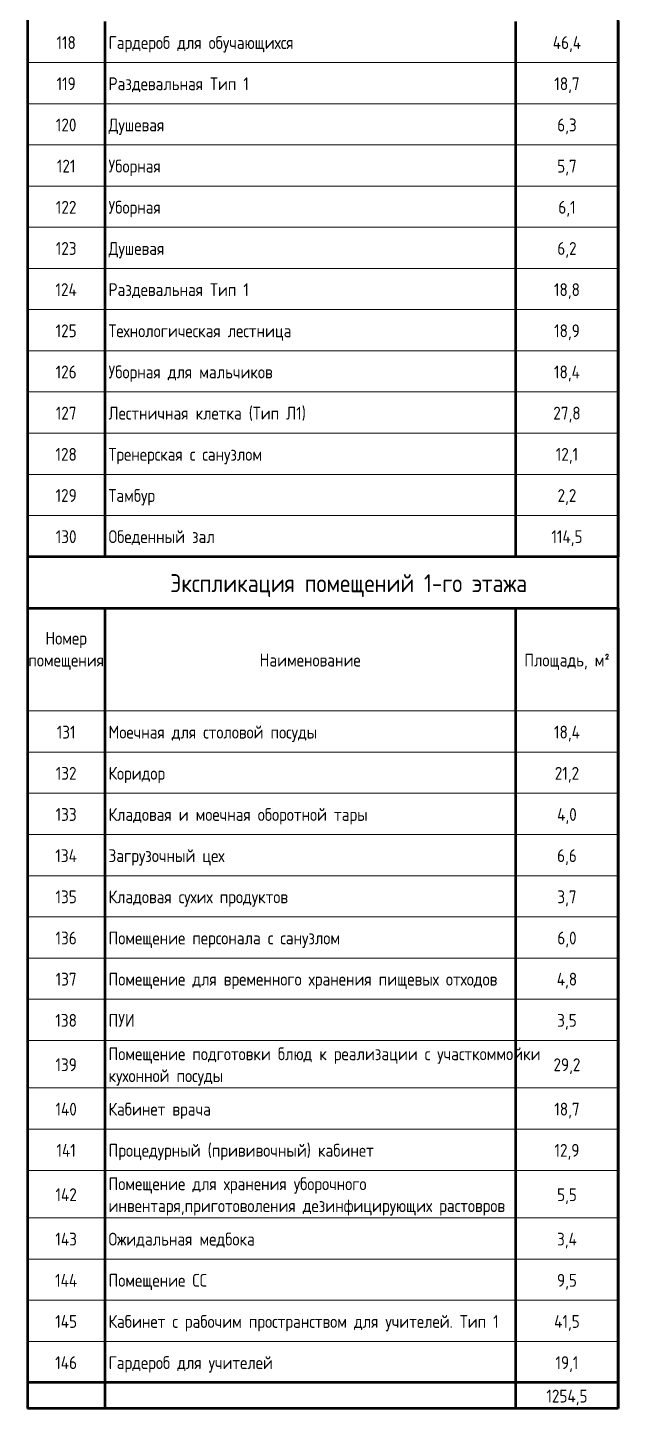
# Model space of a CAD drawing. Header units: millimetres. Extents: x -33838 to 476301, y -41806 to 120107.
# Drawn here: x 57401 to 68941, y -2824 to 24065 of the extents above; entities that cross this region are included whole.
import ezdxf

# ---------------------------------------------------------------- set-up
doc = ezdxf.new("R2010")
doc.units = ezdxf.units.MM
doc.layers.add('Аннотация', color=7, linetype='Continuous', lineweight=9)
doc.layers.add('Графика', color=7, linetype='Continuous', lineweight=20)
doc.layers.add('Линии', color=7, linetype='Continuous', lineweight=9, true_color=0x00a600)
doc.styles.add('GOST Common_2', font='GOST Common_0.ttf', dxfattribs={"width": 0.9, "height": 250})
doc.styles.add('GOST Common_8', font='GOST Common_0.ttf', dxfattribs={"width": 0.9, "height": 3.5})
doc.styles.add('GOST Common_9', font='GOST Common_0.ttf', dxfattribs={"width": 0.9, "height": 2.5})

msp = doc.modelspace()

# ---------------------------------------------------------------- linework, layer by layer
at = {"layer": 'Линии', "color": 7, "lineweight": 50}
for p, q in [((68900.95134, -2824.01324), (68900.95134, 40821.93197)), ((57400.95134, 39821.93197), (57400.95134, 13762.11002)), ((58900.95134, 24186.0388), (58900.95134, 23384.19812)), ((66900.95134, 24186.0388), (66900.95134, 23384.19812)), ((68900.95134, 24186.0388), (68900.95134, 23384.19812)), ((58900.95134, 23384.19812), (58900.95134, 22582.35745)), ((66900.95134, 23384.19812), (66900.95134, 22582.35745)), ((68900.95134, 23384.19812), (68900.95134, 22582.35745)), ((58900.95134, 22582.35745), (58900.95134, 21780.51677)), ((66900.95134, 22582.35745), (66900.95134, 21780.51677)), ((68900.95134, 22582.35745), (68900.95134, 21780.51677)), ((58900.95134, 21780.51677), (58900.95134, 20978.6761)), ((66900.95134, 21780.51677), (66900.95134, 20978.6761)), ((68900.95134, 21780.51677), (68900.95134, 20978.6761)), ((58900.95134, 20978.6761), (58900.95134, 20176.83542)), ((66900.95134, 20978.6761), (66900.95134, 20176.83542)), ((68900.95134, 20978.6761), (68900.95134, 20176.83542)), ((58900.95134, 20176.83542), (58900.95134, 19374.99475)), ((66900.95134, 20176.83542), (66900.95134, 19374.99475)), ((68900.95134, 20176.83542), (68900.95134, 19374.99475)), ((58900.95134, 19374.99475), (58900.95134, 18573.15407)), ((66900.95134, 19374.99475), (66900.95134, 18573.15407)), ((68900.95134, 19374.99475), (68900.95134, 18573.15407)), ((58900.95134, 18573.15407), (58900.95134, 17771.3134)), ((66900.95134, 18573.15407), (66900.95134, 17771.3134)), ((68900.95134, 18573.15407), (68900.95134, 17771.3134)), ((58900.95134, 17771.3134), (58900.95134, 16969.47272)), ((66900.95134, 17771.3134), (66900.95134, 16969.47272)), ((68900.95134, 17771.3134), (68900.95134, 16969.47272)), ((58900.95134, 16969.47272), (58900.95134, 16167.63205)), ((66900.95134, 16969.47272), (66900.95134, 16167.63205)), ((68900.95134, 16969.47272), (68900.95134, 16167.63205)), ((58900.95134, 16167.63205), (58900.95134, 15365.79137)), ((66900.95134, 16167.63205), (66900.95134, 15365.79137)), ((68900.95134, 16167.63205), (68900.95134, 15365.79137)), ((58900.95134, 15365.79137), (58900.95134, 14563.95069)), ((66900.95134, 15365.79137), (66900.95134, 14563.95069)), ((68900.95134, 15365.79137), (68900.95134, 14563.95069)), ((58900.95134, 14563.95069), (58900.95134, 13762.11002)), ((66900.95134, 14563.95069), (66900.95134, 13762.11002)), ((68900.95134, 14563.95069), (68900.95134, 13762.11002)), ((68900.95134, 13762.11002), (57400.95134, 13762.11002)), ((57400.95134, 13762.11002), (57400.95134, 12762.11002)), ((68900.95134, 13762.11002), (57400.95134, 13762.11002)), ((57400.95134, 12762.11002), (57400.95134, -2824.01324)), ((57400.95134, 12762.11002), (68900.95134, 12762.11002)), ((58900.95134, 12762.11002), (58900.95134, 10757.50833)), ((66900.95134, 12762.11002), (66900.95134, 10757.50833)), ((68900.95134, 12762.11002), (68900.95134, 10757.50833)), ((58900.95134, 10757.50833), (58900.95134, 9955.66765)), ((66900.95134, 10757.50833), (66900.95134, 9955.66765)), ((68900.95134, 10757.50833), (68900.95134, 9955.66765)), ((58900.95134, 9955.66765), (58900.95134, 9153.82698)), ((66900.95134, 9955.66765), (66900.95134, 9153.82698)), ((68900.95134, 9955.66765), (68900.95134, 9153.82698)), ((58900.95134, 9153.82698), (58900.95134, 8351.9863)), ((66900.95134, 9153.82698), (66900.95134, 8351.9863)), ((68900.95134, 9153.82698), (68900.95134, 8351.9863)), ((58900.95134, 8351.9863), (58900.95134, 7550.14563)), ((66900.95134, 8351.9863), (66900.95134, 7550.14563)), ((68900.95134, 8351.9863), (68900.95134, 7550.14563)), ((58900.95134, 7550.14563), (58900.95134, 6748.30495)), ((66900.95134, 7550.14563), (66900.95134, 6748.30495)), ((68900.95134, 7550.14563), (68900.95134, 6748.30495)), ((58900.95134, 6748.30495), (58900.95134, 5946.46428)), ((66900.95134, 6748.30495), (66900.95134, 5946.46428)), ((68900.95134, 6748.30495), (68900.95134, 5946.46428)), ((58900.95134, 5946.46428), (58900.95134, 5144.6236)), ((66900.95134, 5946.46428), (66900.95134, 5144.6236)), ((68900.95134, 5946.46428), (68900.95134, 5144.6236)), ((58900.95134, 5144.6236), (58900.95134, 4342.78293)), ((66900.95134, 5144.6236), (66900.95134, 4342.78293)), ((68900.95134, 5144.6236), (68900.95134, 4342.78293)), ((58900.95134, 4342.78293), (58900.95134, 3415.48208)), ((66900.95134, 4342.78293), (66900.95134, 3415.48208)), ((68900.95134, 4342.78293), (68900.95134, 3415.48208)), ((58900.95134, 3415.48208), (58900.95134, 2613.64141)), ((66900.95134, 3415.48208), (66900.95134, 2613.64141)), ((68900.95134, 3415.48208), (68900.95134, 2613.64141)), ((58900.95134, 2613.64141), (58900.95134, 1811.80073)), ((66900.95134, 2613.64141), (66900.95134, 1811.80073)), ((68900.95134, 2613.64141), (68900.95134, 1811.80073)), ((58900.95134, 1811.80073), (58900.95134, 884.49989)), ((66900.95134, 1811.80073), (66900.95134, 884.49989)), ((68900.95134, 1811.80073), (68900.95134, 884.49989)), ((58900.95134, 884.49989), (58900.95134, 82.65921)), ((66900.95134, 884.49989), (66900.95134, 82.65921)), ((68900.95134, 884.49989), (68900.95134, 82.65921)), ((58900.95134, 82.65921), (58900.95134, -719.18146)), ((66900.95134, 82.65921), (66900.95134, -719.18146)), ((68900.95134, 82.65921), (68900.95134, -719.18146)), ((58900.95134, -719.18146), (58900.95134, -1521.02214)), ((66900.95134, -719.18146), (66900.95134, -1521.02214)), ((68900.95134, -719.18146), (68900.95134, -1521.02214)), ((58900.95134, -1521.02214), (58900.95134, -2322.86281)), ((66900.95134, -1521.02214), (66900.95134, -2322.86281)), ((68900.95134, -1521.02214), (68900.95134, -2322.86281)), ((58900.95134, -2322.86281), (57400.95134, -2322.86281)), ((66900.95134, -2322.86281), (58900.95134, -2322.86281)), ((58900.95134, -2322.86281), (58900.95134, -2824.01324)), ((68900.95134, -2322.86281), (66900.95134, -2322.86281)), ((66900.95134, -2322.86281), (66900.95134, -2824.01324)), ((68900.95134, -2322.86281), (68900.95134, -2824.01324)), ((68900.95134, -2824.01324), (57400.95134, -2824.01324))]:
    msp.add_line(p, q, dxfattribs=at)
at = {"layer": 'Линии', "color": 7, "lineweight": 20}
for p, q in [((58900.95134, 23384.19812), (57400.95134, 23384.19812)), ((66900.95134, 23384.19812), (58900.95134, 23384.19812)), ((68900.95134, 23384.19812), (66900.95134, 23384.19812)), ((58900.95134, 22582.35745), (57400.95134, 22582.35745)), ((66900.95134, 22582.35745), (58900.95134, 22582.35745)), ((68900.95134, 22582.35745), (66900.95134, 22582.35745)), ((58900.95134, 21780.51677), (57400.95134, 21780.51677)), ((66900.95134, 21780.51677), (58900.95134, 21780.51677)), ((68900.95134, 21780.51677), (66900.95134, 21780.51677)), ((58900.95134, 20978.6761), (57400.95134, 20978.6761)), ((66900.95134, 20978.6761), (58900.95134, 20978.6761)), ((68900.95134, 20978.6761), (66900.95134, 20978.6761)), ((58900.95134, 20176.83542), (57400.95134, 20176.83542)), ((66900.95134, 20176.83542), (58900.95134, 20176.83542)), ((68900.95134, 20176.83542), (66900.95134, 20176.83542)), ((58900.95134, 19374.99475), (57400.95134, 19374.99475)), ((66900.95134, 19374.99475), (58900.95134, 19374.99475)), ((68900.95134, 19374.99475), (66900.95134, 19374.99475)), ((58900.95134, 18573.15407), (57400.95134, 18573.15407)), ((66900.95134, 18573.15407), (58900.95134, 18573.15407)), ((68900.95134, 18573.15407), (66900.95134, 18573.15407)), ((58900.95134, 17771.3134), (57400.95134, 17771.3134)), ((66900.95134, 17771.3134), (58900.95134, 17771.3134)), ((68900.95134, 17771.3134), (66900.95134, 17771.3134)), ((58900.95134, 16969.47272), (57400.95134, 16969.47272)), ((66900.95134, 16969.47272), (58900.95134, 16969.47272)), ((68900.95134, 16969.47272), (66900.95134, 16969.47272)), ((58900.95134, 16167.63205), (57400.95134, 16167.63205)), ((66900.95134, 16167.63205), (58900.95134, 16167.63205)), ((68900.95134, 16167.63205), (66900.95134, 16167.63205)), ((58900.95134, 15365.79137), (57400.95134, 15365.79137)), ((66900.95134, 15365.79137), (58900.95134, 15365.79137)), ((68900.95134, 15365.79137), (66900.95134, 15365.79137)), ((58900.95134, 14563.95069), (57400.95134, 14563.95069)), ((66900.95134, 14563.95069), (58900.95134, 14563.95069)), ((68900.95134, 14563.95069), (66900.95134, 14563.95069)), ((58900.95134, 10757.50833), (57400.95134, 10757.50833)), ((66900.95134, 10757.50833), (58900.95134, 10757.50833)), ((68900.95134, 10757.50833), (66900.95134, 10757.50833)), ((58900.95134, 9955.66765), (57400.95134, 9955.66765)), ((66900.95134, 9955.66765), (58900.95134, 9955.66765)), ((68900.95134, 9955.66765), (66900.95134, 9955.66765)), ((58900.95134, 9153.82698), (57400.95134, 9153.82698)), ((66900.95134, 9153.82698), (58900.95134, 9153.82698)), ((68900.95134, 9153.82698), (66900.95134, 9153.82698)), ((58900.95134, 8351.9863), (57400.95134, 8351.9863)), ((66900.95134, 8351.9863), (58900.95134, 8351.9863)), ((68900.95134, 8351.9863), (66900.95134, 8351.9863)), ((58900.95134, 7550.14563), (57400.95134, 7550.14563)), ((66900.95134, 7550.14563), (58900.95134, 7550.14563)), ((68900.95134, 7550.14563), (66900.95134, 7550.14563)), ((58900.95134, 6748.30495), (57400.95134, 6748.30495)), ((66900.95134, 6748.30495), (58900.95134, 6748.30495)), ((68900.95134, 6748.30495), (66900.95134, 6748.30495)), ((58900.95134, 5946.46428), (57400.95134, 5946.46428)), ((66900.95134, 5946.46428), (58900.95134, 5946.46428)), ((68900.95134, 5946.46428), (66900.95134, 5946.46428)), ((58900.95134, 5144.6236), (57400.95134, 5144.6236)), ((66900.95134, 5144.6236), (58900.95134, 5144.6236)), ((68900.95134, 5144.6236), (66900.95134, 5144.6236)), ((58900.95134, 4342.78293), (57400.95134, 4342.78293)), ((66900.95134, 4342.78293), (58900.95134, 4342.78293)), ((68900.95134, 4342.78293), (66900.95134, 4342.78293)), ((58900.95134, 3415.48208), (57400.95134, 3415.48208)), ((66900.95134, 3415.48208), (58900.95134, 3415.48208)), ((68900.95134, 3415.48208), (66900.95134, 3415.48208)), ((58900.95134, 2613.64141), (57400.95134, 2613.64141)), ((66900.95134, 2613.64141), (58900.95134, 2613.64141)), ((68900.95134, 2613.64141), (66900.95134, 2613.64141)), ((58900.95134, 1811.80073), (57400.95134, 1811.80073)), ((66900.95134, 1811.80073), (58900.95134, 1811.80073)), ((68900.95134, 1811.80073), (66900.95134, 1811.80073)), ((58900.95134, 884.49989), (57400.95134, 884.49989)), ((66900.95134, 884.49989), (58900.95134, 884.49989)), ((68900.95134, 884.49989), (66900.95134, 884.49989)), ((58900.95134, 82.65921), (57400.95134, 82.65921)), ((66900.95134, 82.65921), (58900.95134, 82.65921)), ((68900.95134, 82.65921), (66900.95134, 82.65921)), ((58900.95134, -719.18146), (57400.95134, -719.18146)), ((66900.95134, -719.18146), (58900.95134, -719.18146)), ((68900.95134, -719.18146), (66900.95134, -719.18146)), ((58900.95134, -1521.02214), (57400.95134, -1521.02214)), ((66900.95134, -1521.02214), (58900.95134, -1521.02214)), ((68900.95134, -1521.02214), (66900.95134, -1521.02214))]:
    msp.add_line(p, q, dxfattribs=at)

# ---------------------------------------------------------------- texts
at = {"layer": 'Аннотация', "char_height": 250, "width": 93.7974375, "attachment_point": 1, "style": 'GOST Common_2'}
for insert in [(59731.64994, 786.97097), (61815.24369, 786.97097), (63035.63431, 786.97097), (63595.22806, 786.97097), (64815.61869, 786.97097), (65857.41556, 786.97097), (68536.32181, 786.97097), (68941.13431, 786.97097), (60505.55619, 363.63764), (62089.08744, 363.63764), (65125.18119, 363.63764), (65541.89994, 363.63764), (66827.77494, 363.63764), (67065.89994, 363.63764), (67304.02494, 363.63764), (60731.77494, -59.6957), (62422.46244, -59.6957), (64148.86869, -59.6957), (64386.99369, -59.6957), (65827.64994, -59.6957), (67048.04056, -59.6957)]:
    msp.add_mtext('\\fGOST Common|b0|i0|c204|p34|;\\W.9; ', dxfattribs=dict(at, insert=insert))
at = {"layer": 'Графика', "line_spacing_factor": 1.022761}
for s, insert, char_height, width, attachment_point, style in [('118', (58150.95134, 23898.75033), 250, 458.5953972, 2, 'GOST Common_9'), ('Гардероб для обучающихся', (58975.95134, 23898.75033), 250, 4456.2197476, 1, 'GOST Common_9'), ('46,4', (67900.95134, 23898.75033), 250, 709.0126206, 2, 'GOST Common_9'), ('119', (58150.95134, 23096.90965), 250, 458.5953972, 2, 'GOST Common_9'), ('Раздевальная Тип 1', (58975.95134, 23096.90965), 250, 3252.40683, 1, 'GOST Common_9'), ('18,7', (67900.95134, 23096.90965), 250, 603.4149963, 2, 'GOST Common_9'), ('120', (58150.95134, 22295.06898), 250, 509.8856719, 2, 'GOST Common_9'), ('Душевая', (58975.95134, 22295.06898), 250, 1445.1789161, 1, 'GOST Common_9'), ('6,3', (67900.95134, 22295.06898), 250, 467.6466221, 2, 'GOST Common_9'), ('121', (58150.95134, 21493.2283), 250, 458.5953972, 2, 'GOST Common_9'), ('Уборная', (58975.95134, 21493.2283), 250, 1363.7178916, 1, 'GOST Common_9'), ('5,7', (67900.95134, 21493.2283), 250, 467.6466221, 2, 'GOST Common_9'), ('122', (58150.95134, 20691.38763), 250, 509.8856719, 2, 'GOST Common_9'), ('Уборная', (58975.95134, 20691.38763), 250, 1363.7178916, 1, 'GOST Common_9'), ('6,1', (67900.95134, 20691.38763), 250, 416.3563474, 2, 'GOST Common_9'), ('123', (58150.95134, 19889.54695), 250, 509.8856719, 2, 'GOST Common_9'), ('Душевая', (58975.95134, 19889.54695), 250, 1445.1789161, 1, 'GOST Common_9'), ('6,2', (67900.95134, 19889.54695), 250, 467.6466221, 2, 'GOST Common_9'), ('124', (58150.95134, 19087.70627), 250, 537.0393467, 2, 'GOST Common_9'), ('Раздевальная Тип 1', (58975.95134, 19087.70627), 250, 3252.40683, 1, 'GOST Common_9'), ('18,8', (67900.95134, 19087.70627), 250, 603.4149963, 2, 'GOST Common_9'), ('125', (58150.95134, 18285.8656), 250, 509.8856719, 2, 'GOST Common_9'), ('Технологическая лестница', (58975.95134, 18285.8656), 250, 4510.5270973, 1, 'GOST Common_9'), ('18,9', (67900.95134, 18285.8656), 250, 603.4149963, 2, 'GOST Common_9'), ('126', (58150.95134, 17484.02492), 250, 509.8856719, 2, 'GOST Common_9'), ('Уборная для мальчиков', (58975.95134, 17484.02492), 250, 3849.7876763, 1, 'GOST Common_9'), ('18,4', (67900.95134, 17484.02492), 250, 630.5686711, 2, 'GOST Common_9'), ('127', (58150.95134, 16682.18425), 250, 509.8856719, 2, 'GOST Common_9'), ('Лестничная клетка (Тип Л1)', (58975.95134, 16682.18425), 250, 4595.0051967, 1, 'GOST Common_9'), ('27,8', (67900.95134, 16682.18425), 250, 654.705271, 2, 'GOST Common_9'), ('128', (58150.95134, 15880.34357), 250, 509.8856719, 2, 'GOST Common_9'), ('Тренерская с санузлом', (58975.95134, 15880.34357), 250, 3765.3095768, 1, 'GOST Common_9'), ('12,1', (67900.95134, 15880.34357), 250, 552.1247216, 2, 'GOST Common_9'), ('129', (58150.95134, 15078.5029), 250, 509.8856719, 2, 'GOST Common_9'), ('Тамбур', (58975.95134, 15078.5029), 250, 1203.8129176, 1, 'GOST Common_9'), ('2,2', (67900.95134, 15078.5029), 250, 467.6466221, 2, 'GOST Common_9'), ('130', (58150.95134, 14276.66222), 250, 509.8856719, 2, 'GOST Common_9'), ('Обеденный зал', (58975.95134, 14276.66222), 250, 2407.6258352, 1, 'GOST Common_9'), ('114,5', (67900.95134, 14276.66222), 250, 766.3370453, 2, 'GOST Common_9'), ('Экспликация помещений 1-го этажа', (63651.37177, 13421.19463), 350, 8375.3127021, 2, 'GOST Common_8'), ('Номер\\Pпомещения', (58150.95134, 12299.59146), 250, 1418.0252413, 2, 'GOST Common_9'), ('Наименование', (62900.95134, 11873.44104), 250, 2353.3184855, 2, 'GOST Common_9'), ('Площадь, м\\fGOST Common|b0|i0|c238|p34|;\\W.9;²', (67900.95134, 11873.44104), 250, 2009.3719376, 2, 'GOST Common_9'), ('131', (58150.95134, 10470.21986), 250, 458.5953972, 2, 'GOST Common_9'), ('Моечная для столовой посуды', (58975.95134, 10470.21986), 250, 4884.644395, 1, 'GOST Common_9'), ('18,4', (67900.95134, 10470.21986), 250, 630.5686711, 2, 'GOST Common_9'), ('132', (58150.95134, 9668.37918), 250, 509.8856719, 2, 'GOST Common_9'), ('Коридор', (58975.95134, 9668.37918), 250, 1336.5642168, 1, 'GOST Common_9'), ('21,2', (67900.95134, 9668.37918), 250, 603.4149963, 2, 'GOST Common_9'), ('133', (58150.95134, 8866.53851), 250, 509.8856719, 2, 'GOST Common_9'), ('Кладовая и моечная оборотной тары', (58975.95134, 8866.53851), 250, 6097.5085375, 1, 'GOST Common_9'), ('4,0', (67900.95134, 8866.53851), 250, 494.800297, 2, 'GOST Common_9'), ('134', (58150.95134, 8064.69783), 250, 537.0393467, 2, 'GOST Common_9'), ('Загрузочный цех', (58975.95134, 8064.69783), 250, 2796.8285078, 1, 'GOST Common_9'), ('6,6', (67900.95134, 8064.69783), 250, 467.6466221, 2, 'GOST Common_9'), ('135', (58150.95134, 7262.85716), 250, 509.8856719, 2, 'GOST Common_9'), ('Кладовая сухих продуктов', (58975.95134, 7262.85716), 250, 4413.9806978, 1, 'GOST Common_9'), ('3,7', (67900.95134, 7262.85716), 250, 467.6466221, 2, 'GOST Common_9'), ('136', (58150.95134, 6461.01648), 250, 509.8856719, 2, 'GOST Common_9'), ('Помещение персонала с санузлом', (58975.95134, 6461.01648), 250, 5491.0764662, 1, 'GOST Common_9'), ('6,0', (67900.95134, 6461.01648), 250, 467.6466221, 2, 'GOST Common_9'), ('137', (58150.95134, 5659.1758), 250, 509.8856719, 2, 'GOST Common_9'), ('Помещение для временного хранения пищевых отходов', (58975.95134, 5659.1758), 250, 9051.2249443, 1, 'GOST Common_9'), ('4,8', (67900.95134, 5659.1758), 250, 494.800297, 2, 'GOST Common_9'), ('138', (58150.95134, 4857.33513), 250, 509.8856719, 2, 'GOST Common_9'), ('ПУИ', (58975.95134, 4857.33513), 250, 642.636971, 1, 'GOST Common_9'), ('3,5', (67900.95134, 4857.33513), 250, 467.6466221, 2, 'GOST Common_9'), ('Помещение подготовки блюд к реализации с участкоммойки кухонной посуды', (58975.95134, 4205.83958), 250, 8966.7468448, 1, 'GOST Common_9'), ('139', (58150.95134, 3992.76437), 250, 509.8856719, 2, 'GOST Common_9'), ('29,2', (67900.95134, 3992.76437), 250, 654.705271, 2, 'GOST Common_9'), ('140', (58150.95134, 3128.19361), 250, 537.0393467, 2, 'GOST Common_9'), ('Кабинет врача', (58975.95134, 3128.19361), 250, 2501.1551596, 1, 'GOST Common_9'), ('18,7', (67900.95134, 3128.19361), 250, 603.4149963, 2, 'GOST Common_9'), ('141', (58150.95134, 2326.35293), 250, 485.749072, 2, 'GOST Common_9'), ('Процедурный (прививочный) кабинет', (58975.95134, 2326.35293), 250, 6019.064588, 1, 'GOST Common_9'), ('12,9', (67900.95134, 2326.35293), 250, 603.4149963, 2, 'GOST Common_9'), ('Помещение для хранения уборочного инвентаря,приготоволения дезинфицирующих растовров', (58975.95134, 1674.85739), 250, 8007.3170007, 1, 'GOST Common_9'), ('142', (58150.95134, 1461.78217), 250, 537.0393467, 2, 'GOST Common_9'), ('5,5', (67900.95134, 1461.78217), 250, 467.6466221, 2, 'GOST Common_9'), ('143', (58150.95134, 597.21141), 250, 537.0393467, 2, 'GOST Common_9'), ('Ожидальная медбока', (58975.95134, 597.21141), 250, 3463.6020787, 1, 'GOST Common_9'), ('3,4', (67900.95134, 597.21141), 250, 494.800297, 2, 'GOST Common_9'), ('144', (58150.95134, -204.62926), 250, 564.1930215, 2, 'GOST Common_9'), ('Помещение СС', (58975.95134, -204.62926), 250, 2286.9428359, 1, 'GOST Common_9'), ('9,5', (67900.95134, -204.62926), 250, 467.6466221, 2, 'GOST Common_9'), ('145', (58150.95134, -1006.46994), 250, 537.0393467, 2, 'GOST Common_9'), ('Кабинет с рабочим пространством для учителей. Тип 1', (58975.95134, -1006.46994), 250, 9063.2932442, 1, 'GOST Common_9'), ('41,5', (67900.95134, -1006.46994), 250, 630.5686711, 2, 'GOST Common_9'), ('146', (58150.95134, -1808.31061), 250, 537.0393467, 2, 'GOST Common_9'), ('Гардероб для учителей', (58975.95134, -1808.31061), 250, 3822.6340015, 1, 'GOST Common_9'), ('19,1', (67900.95134, -1808.31061), 250, 552.1247216, 2, 'GOST Common_9'), ('1254,5', (67900.95134, -2459.80616), 250, 1004.6859688, 2, 'GOST Common_9')]:
    msp.add_mtext(s, dxfattribs=dict(at, insert=insert, char_height=char_height, width=width, attachment_point=attachment_point, style=style))

doc.saveas('drawing.dxf')
